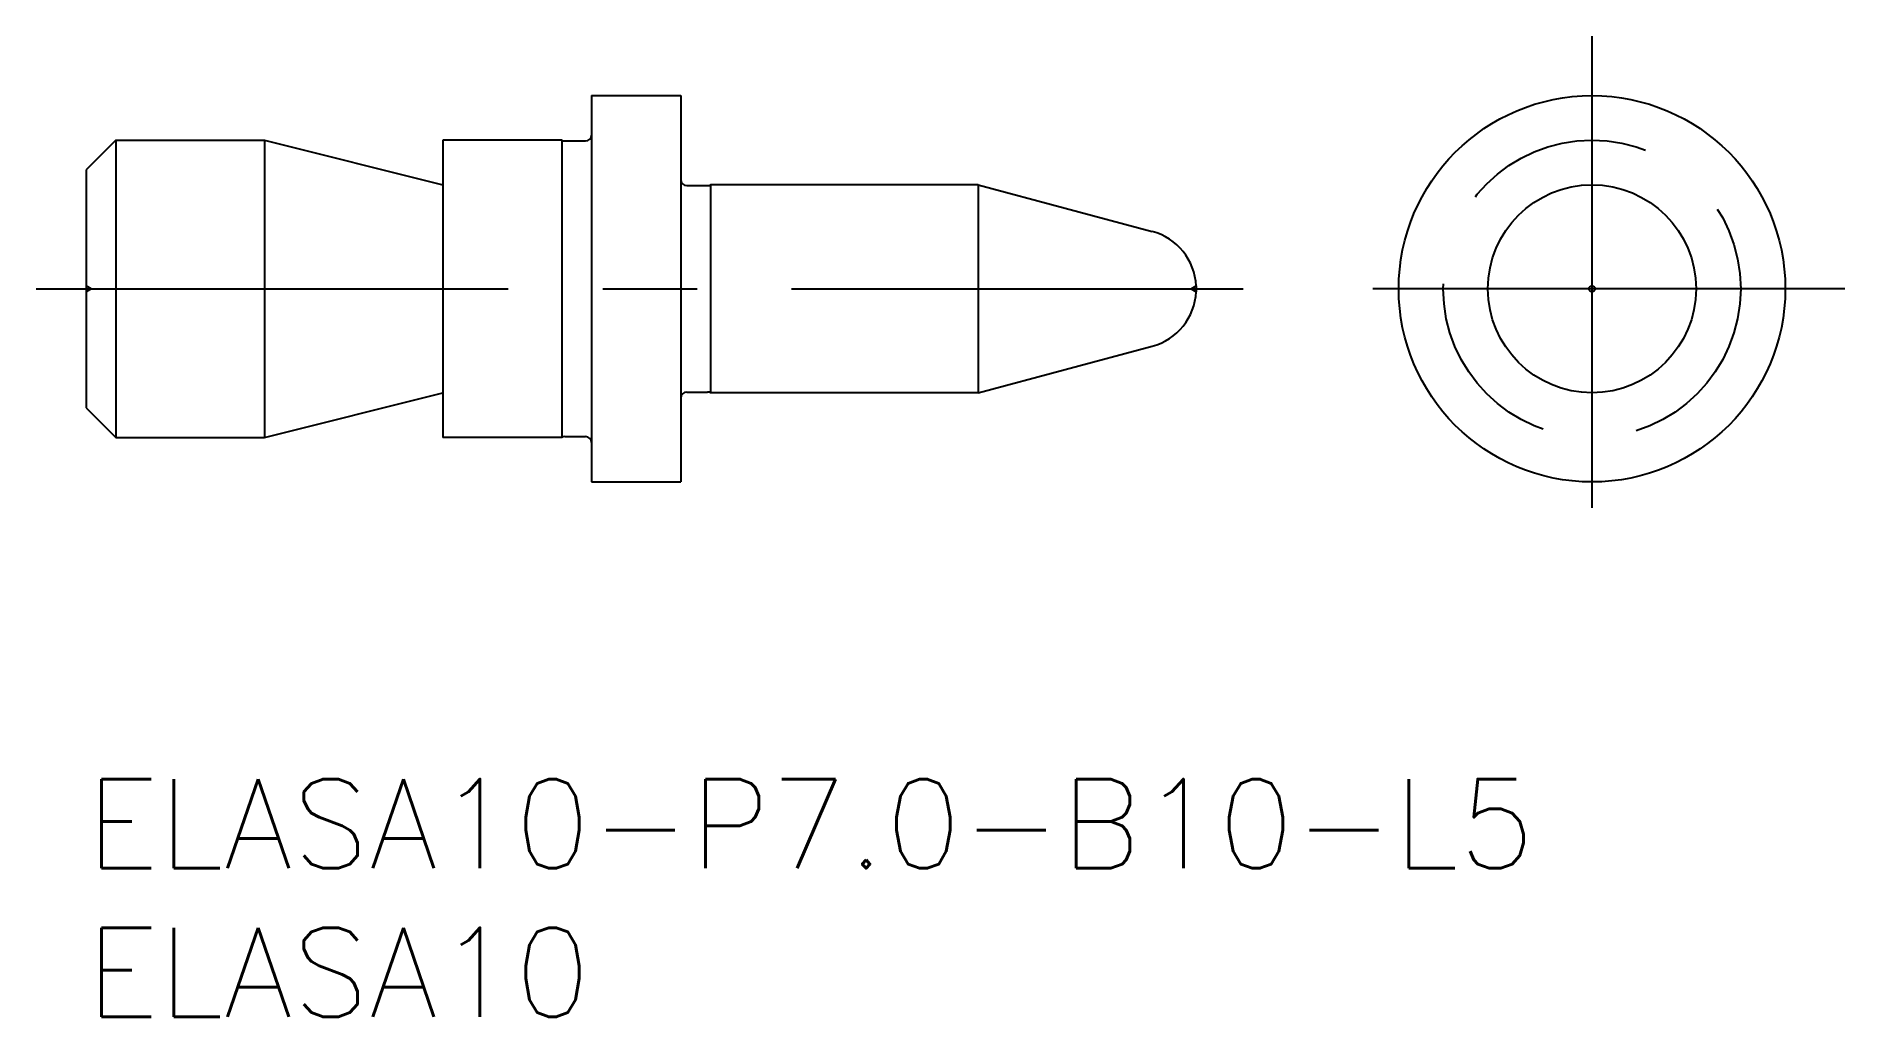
# Model space of a CAD drawing. Extents: x -1.7 to 59.1, y -8 to 25.
import ezdxf

# ---------------------------------------------------------------- set-up
doc = ezdxf.new("R2010")
doc.units = 0
doc.header["$LTSCALE"] = 0.5
doc.linetypes.add('CENTER', pattern=[50.8, 31.75, -6.35, 6.35, -6.35])
doc.linetypes.add('DASHED', pattern=[19.05, 12.7, -6.35])
for name, color, linetype in [('MSM_CENTER', 1, 'CENTER'), ('MSM_CONTINUOUS', 7, 'CONTINUOUS'), ('MSM_DASHED', 4, 'DASHED'), ('MSM_PART_NUMBER', 7, 'CONTINUOUS')]:
    doc.layers.add(name, color=color, linetype=linetype)
doc.styles.get("Standard").update_dxf_attribs({"font": 'txt.shx', "height": 1, "bigfont": 'bigfont.shx'})

# ---------------------------------------------------------------- blocks, each defined once
blk = doc.blocks.new('*U22')
at = {"layer": 'MSM_PART_NUMBER'}
blk.add_text('ELASA10-P7.0-B10-L5', height=3, dxfattribs=at).set_placement((0, -3))
blk = doc.blocks.new('*U23')
at = {"layer": 'MSM_PART_NUMBER'}
blk.add_text('ELASA10', height=3, dxfattribs=at).set_placement((0, -8))

msp = doc.modelspace()

# ---------------------------------------------------------------- linework, layer by layer
at = {"layer": 'MSM_CENTER'}
for p, q in [((50.641, 25.002), (50.641, 7.998)), ((-1.677, 16.5), (38.91, 16.5)), ((59.143, 16.5), (42.139, 16.5))]:
    msp.add_line(p, q, dxfattribs=at)
at = {"layer": 'MSM_CONTINUOUS'}
for p, q in [((17, 23), (17, 10)), ((17, 23), (20, 23)), ((20, 23), (20, 10)), ((1, 21.5), (0, 20.5)), ((1, 21.5), (6, 21.5)), ((1, 21.5), (1, 11.5)), ((6, 21.5), (6, 11.5)), ((6, 21.5), (12, 20)), ((12, 21.5), (12, 11.5)), ((16, 21.5), (12, 21.5)), ((16, 21.5), (16, 11.5)), ((16.097, 21.475), (16.8, 21.475)), ((0, 20.5), (0, 12.5)), ((20.2, 19.975), (20.903, 19.975)), ((30, 20), (21, 20)), ((21, 20), (21, 13)), ((30, 20), (30, 13)), ((30, 20), (35.852, 18.432)), ((37.332, 16.599), (37.332, 16.401)), ((30, 13), (35.852, 14.568)), ((6, 11.5), (12, 13)), ((20.2, 13.025), (20.903, 13.025)), ((30, 13), (21, 13)), ((0, 12.5), (1, 11.5)), ((1, 11.5), (6, 11.5)), ((16, 11.5), (12, 11.5)), ((16.097, 11.525), (16.8, 11.525)), ((17, 10), (20, 10))]:
    msp.add_line(p, q, dxfattribs=at)
for radius in [6.5, 3.5, 0.0986]:
    msp.add_circle((50.641, 16.5), radius, dxfattribs=at)
for centre, radius, start, end in [((16.097, 21.675), 0.2, 241.04498, 270), ((16.8, 21.675), 0.2, 270, 0), ((20.2, 20.175), 0.2, 180, 270), ((20.903, 20.175), 0.2, 270, 298.95502), ((35.335, 16.5), 2, 2.82571, 75), ((35.335, 16.5), 2, 285, 357.17429), ((20.2, 12.825), 0.2, 90, 180), ((20.903, 12.825), 0.2, 61.04498, 90), ((16.097, 11.325), 0.2, 90, 118.95502), ((16.8, 11.325), 0.2, 0, 90)]:
    msp.add_arc(centre, radius, start, end, dxfattribs=at)
at = {"layer": 'MSM_DASHED'}
for p, q in [((0.173, 16.5), (0, 16.6)), ((0.173, 16.5), (0, 16.4)), ((37.162, 16.5), (37.332, 16.599)), ((37.162, 16.5), (37.332, 16.401))]:
    msp.add_line(p, q, dxfattribs=at)
msp.add_circle((50.641, 16.5), 5, dxfattribs=at)

# ---------------------------------------------------------------- block references
at = {"layer": 'MSM_CONTINUOUS'}
for name in ['*U22', '*U23']:
    msp.add_blockref(name, (0, 0), dxfattribs=at)

doc.saveas('drawing.dxf')
